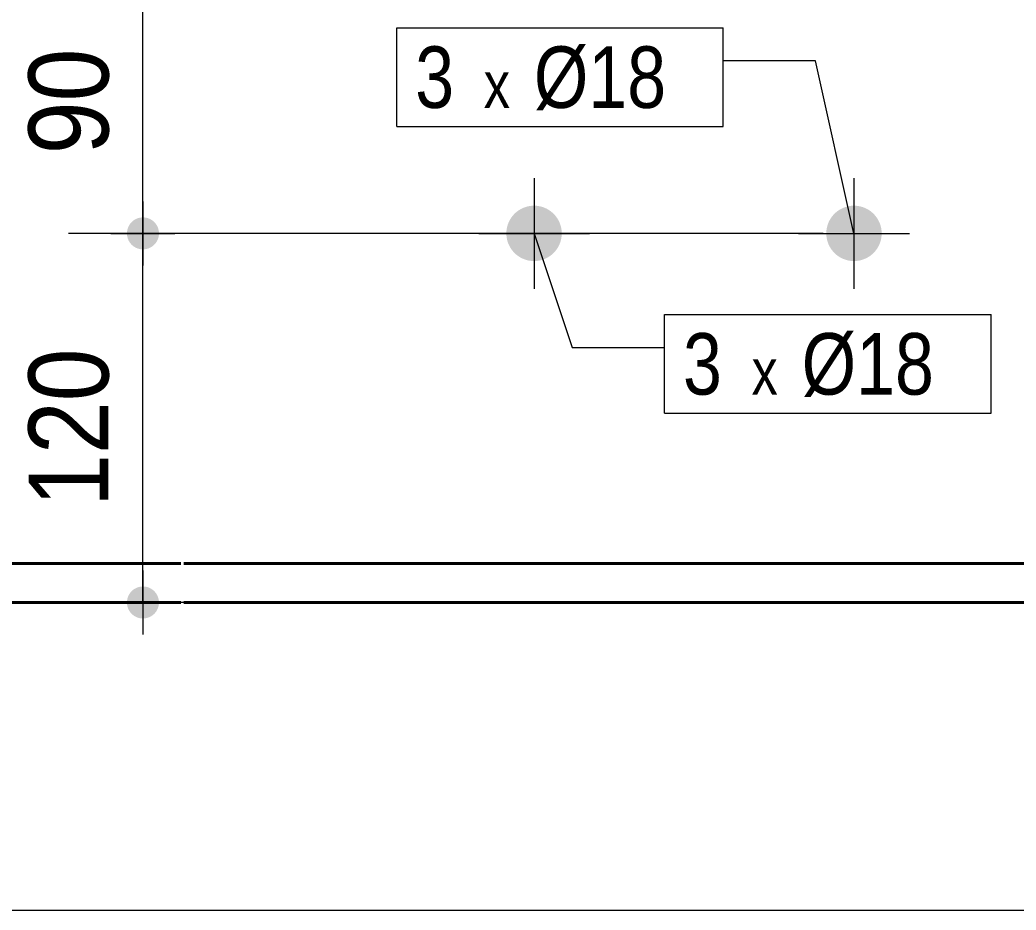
# Model space of a CAD drawing. Header units: millimetres. Extents: x 2 to 287, y 5 to 195.
# Drawn here: x 99.61 to 132, y 119.77 to 148.71 of the extents above; entities that cross this region are included whole.
import ezdxf

# ---------------------------------------------------------------- set-up
doc = ezdxf.new("R2010")
doc.units = ezdxf.units.MM
for name, color, linetype, lineweight in [('Boulon', 7, 'Continuous', 0), ('Cotation', 7, 'Continuous', 0), ('Désignation boulon', 3, 'Continuous', 0), ('Piece', 2, 'Continuous', 0)]:
    doc.layers.add(name, color=color, linetype=linetype, lineweight=lineweight)
doc.styles.add('ARIAL', font='ARIAL.TTF')
doc.styles.add('COMIC_SANS_MS', font='COMIC.TTF')

# ---------------------------------------------------------------- blocks, each defined once
blk = doc.blocks.new('*A9')
at = {"layer": 'Boulon'}
blk.add_hatch(color=256, dxfattribs=at).paths.add_polyline_path([(125.829, 141.815), (125.832, 141.859), (125.837, 141.903), (125.845, 141.947), (125.855, 141.99), (125.866, 142.032), (125.88, 142.074), (125.896, 142.115), (125.914, 142.156), (125.934, 142.195), (125.956, 142.234), (125.979, 142.271), (126.005, 142.307), (126.032, 142.342), (126.061, 142.375), (126.091, 142.407), (126.123, 142.438), (126.157, 142.467), (126.191, 142.494), (126.228, 142.519), (126.265, 142.543), (126.303, 142.565), (126.343, 142.585), (126.383, 142.602), (126.424, 142.618), (126.466, 142.632), (126.509, 142.644), (126.552, 142.654), (126.595, 142.661), (126.639, 142.667), (126.683, 142.67), (126.728, 142.671), (126.772, 142.67), (126.816, 142.667), (126.86, 142.661), (126.903, 142.654), (126.946, 142.644), (126.989, 142.632), (127.031, 142.618), (127.072, 142.602), (127.112, 142.585), (127.152, 142.565), (127.19, 142.543), (127.228, 142.519), (127.264, 142.494), (127.298, 142.467), (127.332, 142.438), (127.364, 142.407), (127.394, 142.375), (127.423, 142.342), (127.45, 142.307), (127.476, 142.271), (127.499, 142.234), (127.521, 142.195), (127.541, 142.156), (127.559, 142.115), (127.575, 142.074), (127.589, 142.032), (127.601, 141.99), (127.61, 141.947), (127.618, 141.903), (127.623, 141.859), (127.626, 141.815), (127.628, 141.771), (127.626, 141.727), (127.623, 141.683), (127.618, 141.639), (127.61, 141.595), (127.601, 141.552), (127.589, 141.51), (127.575, 141.468), (127.559, 141.427), (127.541, 141.386), (127.521, 141.347), (127.499, 141.308), (127.476, 141.271), (127.45, 141.235), (127.423, 141.2), (127.394, 141.167), (127.364, 141.135), (127.332, 141.104), (127.298, 141.075), (127.264, 141.048), (127.228, 141.023), (127.19, 140.999), (127.152, 140.977), (127.112, 140.957), (127.072, 140.94), (127.031, 140.924), (126.989, 140.91), (126.946, 140.898), (126.903, 140.888), (126.86, 140.881), (126.816, 140.875), (126.772, 140.872), (126.728, 140.871), (126.683, 140.872), (126.639, 140.875), (126.595, 140.881), (126.552, 140.888), (126.509, 140.898), (126.466, 140.91), (126.424, 140.924), (126.383, 140.94), (126.343, 140.957), (126.303, 140.977), (126.265, 140.999), (126.228, 141.023), (126.191, 141.048), (126.157, 141.075), (126.123, 141.104), (126.091, 141.135), (126.061, 141.167), (126.032, 141.2), (126.005, 141.235), (125.979, 141.271), (125.956, 141.308), (125.934, 141.347), (125.914, 141.386), (125.896, 141.427), (125.88, 141.468), (125.866, 141.51), (125.855, 141.552), (125.845, 141.595), (125.837, 141.639), (125.832, 141.683), (125.829, 141.727), (125.828, 141.771)], flags=17)
at = {"layer": 'Boulon', "linetype": 'Continuous', "lineweight": 0}
for p, q in [((126.728, 143.571), (126.728, 139.971)), ((124.928, 141.771), (128.528, 141.771))]:
    blk.add_line(p, q, dxfattribs=at)
blk = doc.blocks.new('*A10')
at = {"layer": 'Boulon'}
blk.add_hatch(color=256, dxfattribs=at).paths.add_polyline_path([(115.429, 141.815), (115.432, 141.859), (115.437, 141.903), (115.445, 141.947), (115.455, 141.99), (115.466, 142.032), (115.48, 142.074), (115.496, 142.115), (115.514, 142.156), (115.534, 142.195), (115.556, 142.234), (115.579, 142.271), (115.605, 142.307), (115.632, 142.342), (115.661, 142.375), (115.691, 142.407), (115.723, 142.438), (115.757, 142.467), (115.791, 142.494), (115.828, 142.519), (115.865, 142.543), (115.903, 142.565), (115.943, 142.585), (115.983, 142.602), (116.024, 142.618), (116.066, 142.632), (116.109, 142.644), (116.152, 142.654), (116.195, 142.661), (116.239, 142.667), (116.283, 142.67), (116.328, 142.671), (116.372, 142.67), (116.416, 142.667), (116.46, 142.661), (116.503, 142.654), (116.546, 142.644), (116.589, 142.632), (116.631, 142.618), (116.672, 142.602), (116.712, 142.585), (116.752, 142.565), (116.79, 142.543), (116.828, 142.519), (116.864, 142.494), (116.898, 142.467), (116.932, 142.438), (116.964, 142.407), (116.994, 142.375), (117.023, 142.342), (117.05, 142.307), (117.076, 142.271), (117.099, 142.234), (117.121, 142.195), (117.141, 142.156), (117.159, 142.115), (117.175, 142.074), (117.189, 142.032), (117.201, 141.99), (117.21, 141.947), (117.218, 141.903), (117.223, 141.859), (117.226, 141.815), (117.228, 141.771), (117.226, 141.727), (117.223, 141.683), (117.218, 141.639), (117.21, 141.595), (117.201, 141.552), (117.189, 141.51), (117.175, 141.468), (117.159, 141.427), (117.141, 141.386), (117.121, 141.347), (117.099, 141.308), (117.076, 141.271), (117.05, 141.235), (117.023, 141.2), (116.994, 141.167), (116.964, 141.135), (116.932, 141.104), (116.898, 141.075), (116.864, 141.048), (116.828, 141.023), (116.79, 140.999), (116.752, 140.977), (116.712, 140.957), (116.672, 140.94), (116.631, 140.924), (116.589, 140.91), (116.546, 140.898), (116.503, 140.888), (116.46, 140.881), (116.416, 140.875), (116.372, 140.872), (116.328, 140.871), (116.283, 140.872), (116.239, 140.875), (116.195, 140.881), (116.152, 140.888), (116.109, 140.898), (116.066, 140.91), (116.024, 140.924), (115.983, 140.94), (115.943, 140.957), (115.903, 140.977), (115.865, 140.999), (115.828, 141.023), (115.791, 141.048), (115.757, 141.075), (115.723, 141.104), (115.691, 141.135), (115.661, 141.167), (115.632, 141.2), (115.605, 141.235), (115.579, 141.271), (115.556, 141.308), (115.534, 141.347), (115.514, 141.386), (115.496, 141.427), (115.48, 141.468), (115.466, 141.51), (115.455, 141.552), (115.445, 141.595), (115.437, 141.639), (115.432, 141.683), (115.429, 141.727), (115.428, 141.771)], flags=17)
at = {"layer": 'Boulon', "linetype": 'Continuous', "lineweight": 0}
for p, q in [((116.328, 143.571), (116.328, 139.971)), ((114.528, 141.771), (118.128, 141.771))]:
    blk.add_line(p, q, dxfattribs=at)
blk = doc.blocks.new('*A17')
at = {"layer": 'Piece', "color": 2, "linetype": 'Continuous', "lineweight": 40}
for p, q in [((104.841898, 131.041008), (71.670616, 131.041008)), ((152.807519, 131.041008), (104.941898, 131.041008)), ((71.670616, 129.771008), (104.841898, 129.771008)), ((104.941898, 129.771008), (152.807519, 129.771008))]:
    blk.add_line(p, q, dxfattribs=at)
blk = doc.blocks.new('*A43')
at = {"layer": 'Cotation'}
for points in [[(103.589, 141.252), (103.563, 141.253), (103.538, 141.257), (103.513, 141.261), (103.488, 141.267), (103.463, 141.273), (103.439, 141.281), (103.415, 141.291), (103.392, 141.301), (103.369, 141.312), (103.347, 141.325), (103.325, 141.339), (103.304, 141.353), (103.284, 141.369), (103.265, 141.386), (103.247, 141.403), (103.229, 141.422), (103.212, 141.441), (103.197, 141.461), (103.182, 141.482), (103.168, 141.504), (103.156, 141.526), (103.144, 141.549), (103.134, 141.572), (103.125, 141.596), (103.117, 141.62), (103.11, 141.645), (103.104, 141.67), (103.1, 141.695), (103.097, 141.72), (103.095, 141.745), (103.094, 141.771), (103.095, 141.796), (103.097, 141.822), (103.1, 141.847), (103.104, 141.872), (103.11, 141.897), (103.117, 141.922), (103.125, 141.946), (103.134, 141.97), (103.144, 141.993), (103.156, 142.016), (103.168, 142.038), (103.182, 142.06), (103.197, 142.081), (103.212, 142.101), (103.229, 142.12), (103.247, 142.139), (103.265, 142.156), (103.284, 142.173), (103.304, 142.189), (103.325, 142.203), (103.347, 142.217), (103.369, 142.23), (103.392, 142.241), (103.415, 142.251), (103.439, 142.261), (103.463, 142.269), (103.488, 142.275), (103.513, 142.281), (103.538, 142.285), (103.563, 142.288), (103.589, 142.29), (103.614, 142.291), (103.64, 142.29), (103.665, 142.288), (103.691, 142.285), (103.716, 142.281), (103.741, 142.275), (103.765, 142.269), (103.789, 142.261), (103.813, 142.251), (103.837, 142.241), (103.859, 142.23), (103.882, 142.217), (103.903, 142.203), (103.924, 142.189), (103.944, 142.173), (103.963, 142.156), (103.982, 142.139), (103.999, 142.12), (104.016, 142.101), (104.032, 142.081), (104.047, 142.06), (104.06, 142.038), (104.073, 142.016), (104.084, 141.993), (104.095, 141.97), (104.104, 141.946), (104.112, 141.922), (104.119, 141.897), (104.124, 141.872), (104.129, 141.847), (104.132, 141.822), (104.134, 141.796), (104.134, 141.771), (104.134, 141.745), (104.132, 141.72), (104.129, 141.695), (104.124, 141.67), (104.119, 141.645), (104.112, 141.62), (104.104, 141.596), (104.095, 141.572), (104.084, 141.549), (104.073, 141.526), (104.06, 141.504), (104.047, 141.482), (104.032, 141.461), (104.016, 141.441), (103.999, 141.422), (103.982, 141.403), (103.963, 141.386), (103.944, 141.369), (103.924, 141.353), (103.903, 141.339), (103.882, 141.325), (103.859, 141.312), (103.837, 141.301), (103.813, 141.291), (103.789, 141.281), (103.765, 141.273), (103.741, 141.267), (103.716, 141.261), (103.691, 141.257), (103.665, 141.253), (103.64, 141.252), (103.614, 141.251)], [(103.589, 129.252), (103.563, 129.254), (103.538, 129.257), (103.513, 129.261), (103.488, 129.267), (103.463, 129.273), (103.439, 129.281), (103.415, 129.291), (103.392, 129.301), (103.369, 129.312), (103.347, 129.325), (103.325, 129.339), (103.304, 129.353), (103.284, 129.369), (103.265, 129.386), (103.247, 129.403), (103.229, 129.422), (103.212, 129.441), (103.197, 129.461), (103.182, 129.482), (103.168, 129.504), (103.156, 129.526), (103.144, 129.549), (103.134, 129.572), (103.125, 129.596), (103.117, 129.62), (103.11, 129.645), (103.104, 129.67), (103.1, 129.695), (103.097, 129.72), (103.095, 129.745), (103.094, 129.771), (103.095, 129.797), (103.097, 129.822), (103.1, 129.847), (103.104, 129.872), (103.11, 129.897), (103.117, 129.922), (103.125, 129.946), (103.134, 129.97), (103.144, 129.993), (103.156, 130.016), (103.168, 130.038), (103.182, 130.06), (103.197, 130.081), (103.212, 130.101), (103.229, 130.12), (103.247, 130.139), (103.265, 130.156), (103.284, 130.173), (103.304, 130.189), (103.325, 130.203), (103.347, 130.217), (103.369, 130.23), (103.392, 130.241), (103.415, 130.251), (103.439, 130.261), (103.463, 130.269), (103.488, 130.275), (103.513, 130.281), (103.538, 130.285), (103.563, 130.289), (103.589, 130.29), (103.614, 130.291), (103.64, 130.29), (103.665, 130.289), (103.691, 130.285), (103.716, 130.281), (103.741, 130.275), (103.765, 130.269), (103.789, 130.261), (103.813, 130.251), (103.837, 130.241), (103.859, 130.23), (103.882, 130.217), (103.903, 130.203), (103.924, 130.189), (103.944, 130.173), (103.963, 130.156), (103.982, 130.139), (103.999, 130.12), (104.016, 130.101), (104.032, 130.081), (104.047, 130.06), (104.06, 130.038), (104.073, 130.016), (104.084, 129.993), (104.095, 129.97), (104.104, 129.946), (104.112, 129.922), (104.119, 129.897), (104.124, 129.872), (104.129, 129.847), (104.132, 129.822), (104.134, 129.797), (104.134, 129.771), (104.134, 129.745), (104.132, 129.72), (104.129, 129.695), (104.124, 129.67), (104.119, 129.645), (104.112, 129.62), (104.104, 129.596), (104.095, 129.572), (104.084, 129.549), (104.073, 129.526), (104.06, 129.504), (104.047, 129.482), (104.032, 129.461), (104.016, 129.441), (103.999, 129.422), (103.982, 129.403), (103.963, 129.386), (103.944, 129.369), (103.924, 129.353), (103.903, 129.339), (103.882, 129.325), (103.859, 129.312), (103.837, 129.301), (103.813, 129.291), (103.789, 129.281), (103.765, 129.273), (103.741, 129.267), (103.716, 129.261), (103.691, 129.257), (103.665, 129.254), (103.64, 129.252), (103.614, 129.251)]]:
    blk.add_hatch(color=256, dxfattribs=at).paths.add_polyline_path(points, flags=17)
at = {"layer": 'Cotation', "linetype": 'Continuous', "lineweight": 0}
for p, q in [((103.614, 142.811), (103.614, 140.731)), ((103.614, 141.771), (103.614, 142.811)), ((125.728, 141.771), (101.194, 141.771)), ((102.574, 141.771), (104.654, 141.771)), ((103.614, 129.771), (103.614, 141.771)), ((103.614, 130.811), (103.614, 128.731)), ((115.328, 129.771), (101.194, 129.771)), ((102.574, 129.771), (104.654, 129.771)), ((103.614, 129.771), (103.614, 128.731))]:
    blk.add_line(p, q, dxfattribs=at)
at = {"layer": 'Cotation'}
for p in [(103.614, 141.771), (103.614, 129.771)]:
    blk.add_point(p, dxfattribs=at)
at = {"layer": 'Cotation', "style": 'ARIAL', "width": 0.85}
blk.add_text('120', height=2.6, rotation=90.0002, dxfattribs=at).set_placement((102.494, 132.878))
blk = doc.blocks.new('*A44')
at = {"layer": 'Cotation'}
for points in [[(103.589, 150.252), (103.563, 150.254), (103.538, 150.257), (103.513, 150.261), (103.488, 150.267), (103.463, 150.273), (103.439, 150.281), (103.415, 150.291), (103.392, 150.301), (103.369, 150.312), (103.347, 150.325), (103.325, 150.339), (103.304, 150.353), (103.284, 150.369), (103.265, 150.386), (103.247, 150.403), (103.229, 150.422), (103.212, 150.441), (103.197, 150.461), (103.182, 150.482), (103.168, 150.504), (103.156, 150.526), (103.144, 150.549), (103.134, 150.572), (103.125, 150.596), (103.117, 150.62), (103.11, 150.645), (103.104, 150.67), (103.1, 150.695), (103.097, 150.72), (103.095, 150.745), (103.094, 150.771), (103.095, 150.797), (103.097, 150.822), (103.1, 150.847), (103.104, 150.872), (103.11, 150.897), (103.117, 150.922), (103.125, 150.946), (103.134, 150.97), (103.144, 150.993), (103.156, 151.016), (103.168, 151.038), (103.182, 151.06), (103.197, 151.081), (103.212, 151.101), (103.229, 151.12), (103.247, 151.139), (103.265, 151.156), (103.284, 151.173), (103.304, 151.189), (103.325, 151.203), (103.347, 151.217), (103.369, 151.23), (103.392, 151.241), (103.415, 151.251), (103.439, 151.261), (103.463, 151.269), (103.488, 151.275), (103.513, 151.281), (103.538, 151.285), (103.563, 151.289), (103.589, 151.29), (103.614, 151.291), (103.64, 151.29), (103.665, 151.289), (103.691, 151.285), (103.716, 151.281), (103.741, 151.275), (103.765, 151.269), (103.789, 151.261), (103.813, 151.251), (103.837, 151.241), (103.859, 151.23), (103.882, 151.217), (103.903, 151.203), (103.924, 151.189), (103.944, 151.173), (103.963, 151.156), (103.982, 151.139), (103.999, 151.12), (104.016, 151.101), (104.032, 151.081), (104.047, 151.06), (104.06, 151.038), (104.073, 151.016), (104.084, 150.993), (104.095, 150.97), (104.104, 150.946), (104.112, 150.922), (104.119, 150.897), (104.124, 150.872), (104.129, 150.847), (104.132, 150.822), (104.134, 150.797), (104.134, 150.771), (104.134, 150.745), (104.132, 150.72), (104.129, 150.695), (104.124, 150.67), (104.119, 150.645), (104.112, 150.62), (104.104, 150.596), (104.095, 150.572), (104.084, 150.549), (104.073, 150.526), (104.06, 150.504), (104.047, 150.482), (104.032, 150.461), (104.016, 150.441), (103.999, 150.422), (103.982, 150.403), (103.963, 150.386), (103.944, 150.369), (103.924, 150.353), (103.903, 150.339), (103.882, 150.325), (103.859, 150.312), (103.837, 150.301), (103.813, 150.291), (103.789, 150.281), (103.765, 150.273), (103.741, 150.267), (103.716, 150.261), (103.691, 150.257), (103.665, 150.254), (103.64, 150.252), (103.614, 150.251)], [(103.589, 141.252), (103.563, 141.253), (103.538, 141.257), (103.513, 141.261), (103.488, 141.267), (103.463, 141.273), (103.439, 141.281), (103.415, 141.291), (103.392, 141.301), (103.369, 141.312), (103.347, 141.325), (103.325, 141.339), (103.304, 141.353), (103.284, 141.369), (103.265, 141.386), (103.247, 141.403), (103.229, 141.422), (103.212, 141.441), (103.197, 141.461), (103.182, 141.482), (103.168, 141.504), (103.156, 141.526), (103.144, 141.549), (103.134, 141.572), (103.125, 141.596), (103.117, 141.62), (103.11, 141.645), (103.104, 141.67), (103.1, 141.695), (103.097, 141.72), (103.095, 141.745), (103.094, 141.771), (103.095, 141.796), (103.097, 141.822), (103.1, 141.847), (103.104, 141.872), (103.11, 141.897), (103.117, 141.922), (103.125, 141.946), (103.134, 141.97), (103.144, 141.993), (103.156, 142.016), (103.168, 142.038), (103.182, 142.06), (103.197, 142.081), (103.212, 142.101), (103.229, 142.12), (103.247, 142.139), (103.265, 142.156), (103.284, 142.173), (103.304, 142.189), (103.325, 142.203), (103.347, 142.217), (103.369, 142.23), (103.392, 142.241), (103.415, 142.251), (103.439, 142.261), (103.463, 142.269), (103.488, 142.275), (103.513, 142.281), (103.538, 142.285), (103.563, 142.288), (103.589, 142.29), (103.614, 142.291), (103.64, 142.29), (103.665, 142.288), (103.691, 142.285), (103.716, 142.281), (103.741, 142.275), (103.765, 142.269), (103.789, 142.261), (103.813, 142.251), (103.837, 142.241), (103.859, 142.23), (103.882, 142.217), (103.903, 142.203), (103.924, 142.189), (103.944, 142.173), (103.963, 142.156), (103.982, 142.139), (103.999, 142.12), (104.016, 142.101), (104.032, 142.081), (104.047, 142.06), (104.06, 142.038), (104.073, 142.016), (104.084, 141.993), (104.095, 141.97), (104.104, 141.946), (104.112, 141.922), (104.119, 141.897), (104.124, 141.872), (104.129, 141.847), (104.132, 141.822), (104.134, 141.796), (104.134, 141.771), (104.134, 141.745), (104.132, 141.72), (104.129, 141.695), (104.124, 141.67), (104.119, 141.645), (104.112, 141.62), (104.104, 141.596), (104.095, 141.572), (104.084, 141.549), (104.073, 141.526), (104.06, 141.504), (104.047, 141.482), (104.032, 141.461), (104.016, 141.441), (103.999, 141.422), (103.982, 141.403), (103.963, 141.386), (103.944, 141.369), (103.924, 141.353), (103.903, 141.339), (103.882, 141.325), (103.859, 141.312), (103.837, 141.301), (103.813, 141.291), (103.789, 141.281), (103.765, 141.273), (103.741, 141.267), (103.716, 141.261), (103.691, 141.257), (103.665, 141.253), (103.64, 141.252), (103.614, 141.251)]]:
    blk.add_hatch(color=256, dxfattribs=at).paths.add_polyline_path(points, flags=17)
at = {"layer": 'Cotation', "linetype": 'Continuous', "lineweight": 0}
for p, q in [((103.614, 151.811), (103.614, 149.731)), ((103.614, 150.771), (103.614, 151.811)), ((123.928, 150.771), (101.194, 150.771)), ((102.574, 150.771), (104.654, 150.771)), ((103.614, 141.771), (103.614, 150.771)), ((103.614, 142.811), (103.614, 140.731)), ((125.728, 141.771), (101.194, 141.771)), ((102.574, 141.771), (104.654, 141.771)), ((103.614, 141.771), (103.614, 140.731))]:
    blk.add_line(p, q, dxfattribs=at)
at = {"layer": 'Cotation'}
for p in [(103.614, 150.771), (103.614, 141.771)]:
    blk.add_point(p, dxfattribs=at)
at = {"layer": 'Cotation', "style": 'ARIAL', "width": 0.85}
blk.add_text('90', height=2.6, rotation=90.0002, dxfattribs=at).set_placement((102.494, 144.343))
blk = doc.blocks.new('*A53')
at = {"layer": 'Cotation'}
for points in [[(126.702, 175.252), (126.677, 175.254), (126.651, 175.257), (126.626, 175.261), (126.601, 175.267), (126.577, 175.273), (126.552, 175.281), (126.529, 175.291), (126.505, 175.301), (126.482, 175.312), (126.46, 175.325), (126.439, 175.339), (126.418, 175.353), (126.398, 175.369), (126.378, 175.386), (126.36, 175.403), (126.342, 175.422), (126.326, 175.441), (126.31, 175.461), (126.295, 175.482), (126.282, 175.504), (126.269, 175.526), (126.257, 175.549), (126.247, 175.572), (126.238, 175.596), (126.23, 175.62), (126.223, 175.645), (126.218, 175.67), (126.213, 175.695), (126.21, 175.72), (126.208, 175.745), (126.208, 175.771), (126.208, 175.797), (126.21, 175.822), (126.213, 175.847), (126.218, 175.872), (126.223, 175.897), (126.23, 175.922), (126.238, 175.946), (126.247, 175.97), (126.257, 175.993), (126.269, 176.016), (126.282, 176.038), (126.295, 176.06), (126.31, 176.081), (126.326, 176.101), (126.342, 176.12), (126.36, 176.139), (126.378, 176.156), (126.398, 176.173), (126.418, 176.189), (126.439, 176.203), (126.46, 176.217), (126.482, 176.23), (126.505, 176.241), (126.529, 176.251), (126.552, 176.261), (126.577, 176.269), (126.601, 176.275), (126.626, 176.281), (126.651, 176.285), (126.677, 176.289), (126.702, 176.29), (126.728, 176.291), (126.753, 176.29), (126.779, 176.289), (126.804, 176.285), (126.829, 176.281), (126.854, 176.275), (126.878, 176.269), (126.903, 176.261), (126.927, 176.251), (126.95, 176.241), (126.973, 176.23), (126.995, 176.217), (127.016, 176.203), (127.037, 176.189), (127.057, 176.173), (127.077, 176.156), (127.095, 176.139), (127.113, 176.12), (127.13, 176.101), (127.145, 176.081), (127.16, 176.06), (127.174, 176.038), (127.186, 176.016), (127.198, 175.993), (127.208, 175.97), (127.217, 175.946), (127.225, 175.922), (127.232, 175.897), (127.238, 175.872), (127.242, 175.847), (127.245, 175.822), (127.247, 175.797), (127.248, 175.771), (127.247, 175.745), (127.245, 175.72), (127.242, 175.695), (127.238, 175.67), (127.232, 175.645), (127.225, 175.62), (127.217, 175.596), (127.208, 175.572), (127.198, 175.549), (127.186, 175.526), (127.174, 175.504), (127.16, 175.482), (127.145, 175.461), (127.13, 175.441), (127.113, 175.422), (127.095, 175.403), (127.077, 175.386), (127.057, 175.369), (127.037, 175.353), (127.016, 175.339), (126.995, 175.325), (126.973, 175.312), (126.95, 175.301), (126.927, 175.291), (126.903, 175.281), (126.878, 175.273), (126.854, 175.267), (126.829, 175.261), (126.804, 175.257), (126.779, 175.254), (126.753, 175.252), (126.728, 175.251)], [(134.582, 175.252), (134.557, 175.254), (134.531, 175.257), (134.506, 175.261), (134.481, 175.267), (134.457, 175.273), (134.432, 175.281), (134.409, 175.291), (134.385, 175.301), (134.362, 175.312), (134.34, 175.325), (134.319, 175.339), (134.298, 175.353), (134.278, 175.369), (134.258, 175.386), (134.24, 175.403), (134.222, 175.422), (134.206, 175.441), (134.19, 175.461), (134.175, 175.482), (134.161, 175.504), (134.149, 175.526), (134.137, 175.549), (134.127, 175.572), (134.118, 175.596), (134.11, 175.62), (134.103, 175.645), (134.098, 175.67), (134.093, 175.695), (134.09, 175.72), (134.088, 175.745), (134.088, 175.771), (134.088, 175.797), (134.09, 175.822), (134.093, 175.847), (134.098, 175.872), (134.103, 175.897), (134.11, 175.922), (134.118, 175.946), (134.127, 175.97), (134.137, 175.993), (134.149, 176.016), (134.161, 176.038), (134.175, 176.06), (134.19, 176.081), (134.206, 176.101), (134.222, 176.12), (134.24, 176.139), (134.258, 176.156), (134.278, 176.173), (134.298, 176.189), (134.319, 176.203), (134.34, 176.217), (134.362, 176.23), (134.385, 176.241), (134.409, 176.251), (134.432, 176.261), (134.457, 176.269), (134.481, 176.275), (134.506, 176.281), (134.531, 176.285), (134.557, 176.289), (134.582, 176.29), (134.608, 176.291), (134.633, 176.29), (134.658, 176.289), (134.684, 176.285), (134.709, 176.281), (134.734, 176.275), (134.758, 176.269), (134.783, 176.261), (134.807, 176.251), (134.83, 176.241), (134.853, 176.23), (134.875, 176.217), (134.896, 176.203), (134.917, 176.189), (134.937, 176.173), (134.957, 176.156), (134.975, 176.139), (134.993, 176.12), (135.009, 176.101), (135.025, 176.081), (135.04, 176.06), (135.054, 176.038), (135.066, 176.016), (135.078, 175.993), (135.088, 175.97), (135.097, 175.946), (135.105, 175.922), (135.112, 175.897), (135.118, 175.872), (135.122, 175.847), (135.125, 175.822), (135.127, 175.797), (135.128, 175.771), (135.127, 175.745), (135.125, 175.72), (135.122, 175.695), (135.118, 175.67), (135.112, 175.645), (135.105, 175.62), (135.097, 175.596), (135.088, 175.572), (135.078, 175.549), (135.066, 175.526), (135.054, 175.504), (135.04, 175.482), (135.025, 175.461), (135.009, 175.441), (134.993, 175.422), (134.975, 175.403), (134.957, 175.386), (134.937, 175.369), (134.917, 175.353), (134.896, 175.339), (134.875, 175.325), (134.853, 175.312), (134.83, 175.301), (134.807, 175.291), (134.783, 175.281), (134.758, 175.273), (134.734, 175.267), (134.709, 175.261), (134.684, 175.257), (134.658, 175.254), (134.633, 175.252), (134.608, 175.251)]]:
    blk.add_hatch(color=256, dxfattribs=at).paths.add_polyline_path(points, flags=17)
at = {"layer": 'Cotation', "linetype": 'Continuous', "lineweight": 0}
for p, q in [((126.728, 160.771), (126.728, 188.265)), ((134.608, 142.571), (134.608, 188.265)), ((126.728, 176.811), (126.728, 174.731)), ((134.608, 176.811), (134.608, 174.731)), ((127.768, 175.771), (125.688, 175.771)), ((126.728, 175.771), (125.688, 175.771)), ((126.728, 175.771), (134.608, 175.771)), ((135.648, 175.771), (133.568, 175.771)), ((134.608, 175.771), (135.648, 175.771))]:
    blk.add_line(p, q, dxfattribs=at)
at = {"layer": 'Cotation'}
for p in [(126.728, 175.771), (134.608, 175.771)]:
    blk.add_point(p, dxfattribs=at)
at = {"layer": 'Cotation', "style": 'ARIAL', "width": 0.85}
blk.add_text('2303', height=2.6, rotation=90.0002, dxfattribs=at).set_placement((133.568, 180.551))
blk.add_text('79', height=2.6, dxfattribs=at).set_placement((128.739, 176.891))
blk = doc.blocks.new('*A76')
at = {"layer": 'Cotation', "linetype": 'Continuous', "lineweight": 0}
blk.add_line((40.615, 119.771), (261.47, 119.771), dxfattribs=at)
blk = doc.blocks.new('*A81')
at = {"layer": 'Désignation boulon', "linetype": 'Continuous', "lineweight": 0}
for p, q in [((116.327538, 141.771008), (117.570138, 138.061742)), ((120.570138, 139.128408), (131.185763, 139.128408)), ((120.570138, 135.928408), (120.570138, 139.128408)), ((131.185763, 135.928408), (131.185763, 139.128408)), ((117.570138, 138.061742), (120.570138, 138.061742)), ((120.570138, 135.928408), (131.185763, 135.928408))]:
    blk.add_line(p, q, dxfattribs=at)
at = {"layer": 'Désignation boulon', "style": 'COMIC_SANS_MS', "width": 0.85}
for s, height, p in [('Ø18', 2, (125.028732, 136.528408)), ('3', 2, (121.170138, 136.528408)), ('x', 1.5, (123.398068, 136.528408))]:
    blk.add_text(s, height=height, dxfattribs=at).set_placement(p)
blk = doc.blocks.new('*A87')
at = {"layer": 'Désignation boulon', "linetype": 'Continuous', "lineweight": 0}
for p, q in [((111.864585, 148.450208), (122.48021, 148.450208)), ((111.864585, 145.250208), (111.864585, 148.450208)), ((122.48021, 145.250208), (122.48021, 148.450208)), ((125.48021, 147.383542), (122.48021, 147.383542)), ((126.727538, 141.771008), (125.48021, 147.383542)), ((111.864585, 145.250208), (122.48021, 145.250208))]:
    blk.add_line(p, q, dxfattribs=at)
at = {"layer": 'Désignation boulon', "style": 'COMIC_SANS_MS', "width": 0.85}
for s, height, p in [('3', 2, (112.464585, 145.850208)), ('Ø18', 2, (116.323178, 145.850208)), ('x', 1.5, (114.692514, 145.850208))]:
    blk.add_text(s, height=height, dxfattribs=at).set_placement(p)

msp = doc.modelspace()

# ---------------------------------------------------------------- block references
at = {"lineweight": 0}
for name in ['*A53', '*A17', '*A44', '*A87', '*A10', '*A9', '*A43', '*A81', '*A76']:
    msp.add_blockref(name, (0, 0), dxfattribs=at)

doc.saveas('drawing.dxf')
